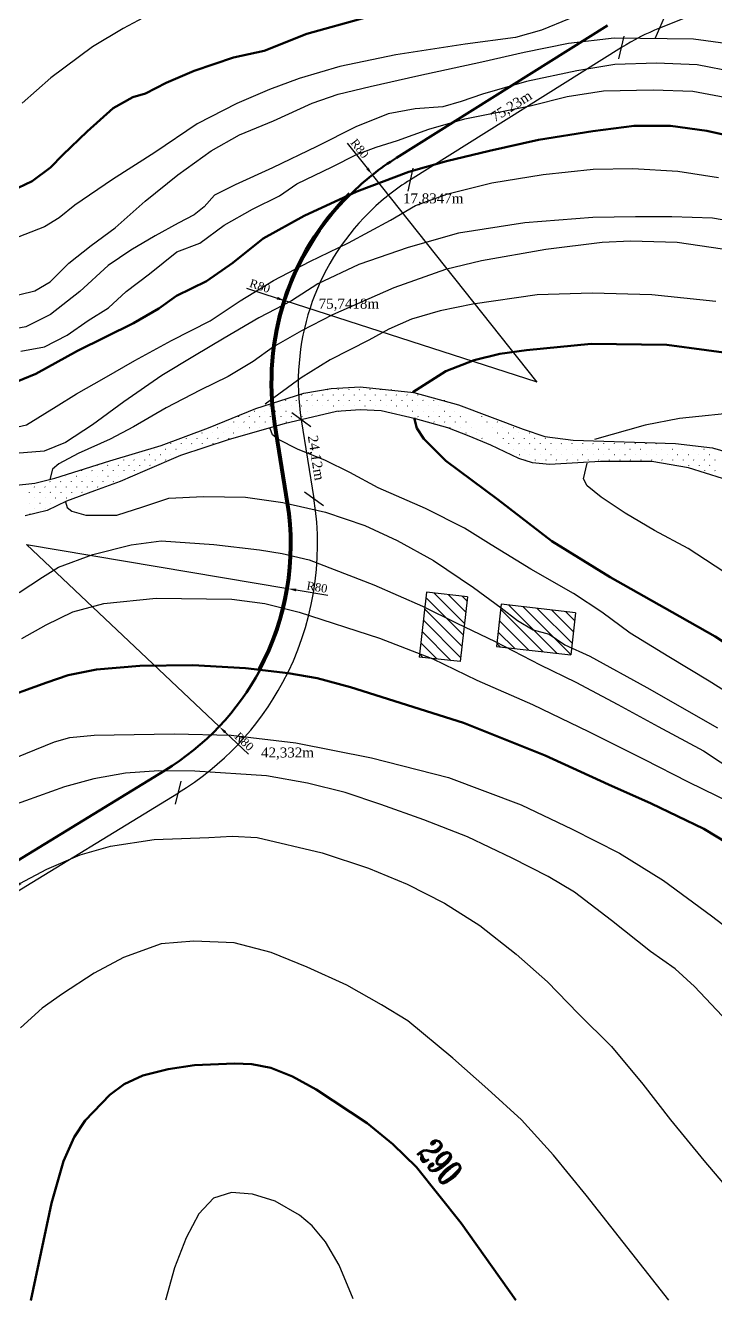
# Model space of a CAD drawing. Header units: millimetres. Extents: x 2268 to 10992, y 389 to 3530.
# Drawn here: x 5877.3 to 6085.6, y 390.2 to 775.4 of the extents above; entities that cross this region are included whole.
import ezdxf
from ezdxf.enums import TextEntityAlignment as Align

# ---------------------------------------------------------------- set-up
doc = ezdxf.new("R2010")
doc.units = ezdxf.units.MM
doc.layers.get('0').update_dxf_attribs({"true_color": 0xd9d9d9})
for name, color, linetype in [('fabbricati', 9, 'Continuous'), ('fiume', 4, 'Continuous'), ('reffifilo 2', 192, 'Continuous')]:
    doc.layers.add(name, color=color, linetype=linetype)
doc.layers.add('linee rosse', color=7, linetype='Continuous', lineweight=50, true_color=0xffc2c2)
doc.layers.add('picchetti', color=7, linetype='Continuous', true_color=0x990000)
doc.layers.add('testo', color=7, linetype='Continuous', true_color=0x990000)
doc.styles.get("Standard").update_dxf_attribs({"font": 'times.ttf'})
doc.styles.add('TRIPLEX', font='romant', dxfattribs={"width": 0.86, "height": 10})
doc.dimstyles.new('ISO-25', dxfattribs={"dimtxt": 2.5, "dimasz": 2.5, "dimexe": 1.25, "dimexo": 0.625, "dimtad": 1, "dimtxsty": 'Standard', "dimcen": 2.5, "dimadec": 0, "dimazin": 0, "dimtfac": 1, "dimtmove": 0, "dimatfit": 3, "dimfxl": 1, "dimarcsym": 0})

# ---------------------------------------------------------------- blocks, each defined once
blk = doc.blocks.new('B01C1F088')
at = {"layer": 'fabbricati', "linetype": 'Continuous'}
for p, q in [((346.18, 158.94), (347.15, 159.91)), ((345.67, 154.39), (350.78, 159.5)), ((345.84, 155.91), (349.57, 159.64)), ((346.01, 157.43), (348.36, 159.78)), ((345.5, 152.87), (350.67, 158.04)), ((345.97, 152), (350.5, 156.53)), ((347.18, 151.86), (350.33, 155.01)), ((348.39, 151.72), (350.16, 153.49)), ((349.6, 151.59), (349.99, 151.97))]:
    blk.add_line(p, q, dxfattribs=at)
blk = doc.blocks.new('B01C20568')
at = {"layer": 'fabbricati', "linetype": 'Continuous'}
for p, q in [((344.19, 144.83), (347.47, 148.1)), ((344.36, 146.35), (346.25, 148.24)), ((344.53, 147.87), (345.04, 148.38)), ((344.7, 143.99), (348.68, 147.97)), ((345.91, 143.85), (349.89, 147.83)), ((347.12, 143.72), (351.1, 147.7)), ((348.33, 143.58), (351.45, 146.7)), ((349.54, 143.44), (351.28, 145.18)), ((350.75, 143.31), (351.1, 143.66))]:
    blk.add_line(p, q, dxfattribs=at)
blk = doc.blocks.new('B01C419F8')
at = {"layer": 'fiume', "linetype": 'Continuous'}
for p, q in [((329.92, 174.92), (329.94, 174.94)), ((331.08, 174.95), (331.1, 174.97)), ((328.76, 174.9), (328.78, 174.91)), ((328.76, 173.76), (328.78, 173.78)), ((329.34, 174.34), (329.36, 174.36)), ((329.92, 173.79), (329.94, 173.81)), ((330.5, 174.37), (330.52, 174.39)), ((331.08, 173.82), (331.1, 173.84)), ((328.76, 172.63), (328.78, 172.65)), ((329.34, 173.21), (329.36, 173.23)), ((329.92, 172.66), (329.94, 172.68)), ((330.5, 173.24), (330.52, 173.26)), ((328.18, 170.92), (328.2, 170.94)), ((328.76, 171.5), (328.78, 171.52)), ((329.34, 172.08), (329.36, 172.1)), ((329.34, 170.95), (329.36, 170.96)), ((329.92, 171.53), (329.94, 171.54)), ((330.5, 172.11), (330.52, 172.12)), ((328.18, 169.79), (328.2, 169.8)), ((328.76, 170.37), (328.78, 170.38)), ((329.34, 169.82), (329.36, 169.83)), ((329.92, 170.4), (329.94, 170.41)), ((328.18, 168.66), (328.2, 168.67)), ((328.76, 169.24), (328.78, 169.25)), ((328.76, 168.11), (328.78, 168.12)), ((329.34, 168.69), (329.36, 168.7)), ((329.92, 169.27), (329.94, 169.28)), ((329.92, 168.14), (329.94, 168.15)), ((328.18, 167.53), (328.2, 167.54)), ((328.76, 166.98), (328.78, 166.99)), ((329.34, 167.56), (329.36, 167.57)), ((329.92, 167), (329.94, 167.02)), ((328.18, 166.4), (328.2, 166.41)), ((328.76, 165.84), (328.78, 165.86)), ((329.34, 166.42), (329.36, 166.44)), ((329.92, 165.87), (329.94, 165.89)), ((328.18, 165.27), (328.2, 165.28)), ((328.18, 164.13), (328.2, 164.15)), ((328.76, 164.71), (328.78, 164.73)), ((329.34, 165.29), (329.36, 165.31)), ((329.34, 164.16), (329.36, 164.18)), ((329.92, 164.74), (329.94, 164.76)), ((328.18, 163), (328.2, 163.02)), ((328.76, 163.58), (328.78, 163.6)), ((329.34, 163.03), (329.36, 163.04)), ((329.92, 163.61), (329.94, 163.62)), ((328.18, 161.87), (328.2, 161.89)), ((328.76, 162.45), (328.78, 162.46)), ((328.76, 161.32), (328.78, 161.33)), ((329.34, 161.9), (329.36, 161.91)), ((329.92, 162.48), (329.94, 162.49)), ((329.92, 161.35), (329.94, 161.36)), ((328.18, 160.74), (328.2, 160.75)), ((328.76, 160.19), (328.78, 160.2)), ((329.34, 160.77), (329.36, 160.78)), ((329.92, 160.22), (329.94, 160.23)), ((328.18, 159.61), (328.2, 159.62)), ((328.76, 159.06), (328.78, 159.07)), ((329.34, 159.64), (329.36, 159.65)), ((329.92, 159.08), (329.94, 159.1)), ((328.18, 158.48), (328.2, 158.49)), ((328.18, 157.35), (328.2, 157.36)), ((328.76, 157.93), (328.78, 157.94)), ((329.34, 158.51), (329.36, 158.52)), ((329.34, 157.37), (329.36, 157.39)), ((329.92, 157.95), (329.94, 157.97)), ((327.6, 156.77), (327.62, 156.78)), ((328.18, 156.21), (328.2, 156.23)), ((328.76, 156.79), (328.78, 156.81)), ((329.34, 156.24), (329.36, 156.26)), ((329.92, 156.82), (329.94, 156.84)), ((327.02, 155.05), (327.04, 155.07)), ((327.6, 155.63), (327.62, 155.65)), ((327.6, 154.5), (327.62, 154.52)), ((328.18, 155.08), (328.2, 155.1)), ((328.76, 155.66), (328.78, 155.68)), ((328.76, 154.53), (328.78, 154.55)), ((329.34, 155.11), (329.36, 155.13)), ((329.92, 155.69), (329.94, 155.7)), ((329.92, 154.56), (329.94, 154.57)), ((326.44, 153.34), (326.46, 153.36)), ((327.02, 153.92), (327.04, 153.94)), ((327.6, 153.37), (327.62, 153.39)), ((328.18, 153.95), (328.2, 153.97)), ((328.76, 153.4), (328.78, 153.41)), ((329.34, 153.98), (329.36, 153.99)), ((326.44, 152.21), (326.46, 152.23)), ((327.02, 152.79), (327.04, 152.81)), ((327.6, 152.24), (327.62, 152.25)), ((328.18, 152.82), (328.2, 152.83)), ((325.86, 151.63), (325.88, 151.65)), ((325.86, 150.5), (325.88, 150.51)), ((326.44, 151.08), (326.46, 151.09)), ((327.02, 151.66), (327.04, 151.67)), ((324.71, 149.35), (324.72, 149.36)), ((325.28, 149.92), (325.3, 149.93)), ((327.02, 149.4), (327.04, 149.41)), ((327.6, 149.98), (327.62, 149.99)), ((325.28, 147.66), (325.3, 147.67)), ((325.86, 148.24), (325.88, 148.25)), ((326.44, 148.82), (326.46, 148.83)), ((326.44, 147.69), (326.46, 147.7)), ((327.02, 148.27), (327.04, 148.28)), ((324.12, 146.5), (324.14, 146.51)), ((324.7, 147.08), (324.72, 147.09)), ((325.28, 146.53), (325.3, 146.54)), ((325.86, 147.11), (325.88, 147.12)), ((326.44, 146.55), (326.46, 146.57)), ((323.54, 145.92), (323.56, 145.93)), ((324.12, 145.37), (324.14, 145.38)), ((324.7, 145.95), (324.72, 145.96)), ((325.28, 145.4), (325.3, 145.41)), ((325.86, 145.98), (325.88, 145.99)), ((323.54, 144.79), (323.56, 144.8)), ((323.54, 143.66), (323.56, 143.67)), ((324.12, 144.24), (324.14, 144.25)), ((324.7, 144.82), (324.72, 144.83)), ((324.7, 143.68), (324.72, 143.7)), ((325.28, 144.26), (325.3, 144.28)), ((325.86, 144.84), (325.88, 144.86)), ((322.96, 143.08), (322.98, 143.09)), ((323.54, 142.52), (323.56, 142.54)), ((324.12, 143.1), (324.14, 143.12)), ((324.7, 142.55), (324.72, 142.57)), ((325.28, 143.13), (325.3, 143.15)), ((322.96, 141.94), (322.98, 141.96)), ((322.96, 140.81), (322.98, 140.83)), ((323.54, 141.39), (323.56, 141.41)), ((324.12, 141.97), (324.14, 141.99)), ((324.12, 140.84), (324.14, 140.86)), ((324.7, 141.42), (324.72, 141.44)), ((322.38, 140.23), (322.4, 140.25)), ((322.96, 139.68), (322.98, 139.7)), ((323.54, 140.26), (323.56, 140.28)), ((324.12, 139.71), (324.14, 139.72)), ((324.7, 140.29), (324.72, 140.3)), ((322.38, 139.1), (322.4, 139.12)), ((322.96, 138.55), (322.98, 138.56)), ((323.54, 139.13), (323.56, 139.14)), ((324.12, 138.58), (324.14, 138.59)), ((322.38, 137.97), (322.4, 137.98)), ((322.38, 136.84), (322.4, 136.85)), ((322.96, 137.42), (322.98, 137.43)), ((323.54, 138), (323.56, 138.01)), ((323.54, 136.87), (323.56, 136.88)), ((324.12, 137.45), (324.14, 137.46)), ((322.38, 135.71), (322.4, 135.72)), ((322.96, 136.29), (322.98, 136.3)), ((323.54, 135.74), (323.56, 135.75)), ((324.12, 136.32), (324.14, 136.33)), ((322.38, 134.58), (322.4, 134.59)), ((322.96, 135.16), (322.98, 135.17)), ((322.96, 134.03), (322.98, 134.04)), ((323.54, 134.6), (323.56, 134.62)), ((324.12, 135.18), (324.14, 135.2)), ((324.12, 134.05), (324.14, 134.07)), ((324.7, 134.63), (324.72, 134.65)), ((322.38, 133.45), (322.4, 133.46)), ((322.96, 132.89), (322.98, 132.91)), ((323.54, 133.47), (323.56, 133.49)), ((324.12, 132.92), (324.14, 132.94)), ((324.7, 133.5), (324.72, 133.52)), ((322.96, 131.76), (322.98, 131.78)), ((323.54, 132.34), (323.56, 132.36)), ((323.54, 131.21), (323.56, 131.22)), ((324.12, 131.79), (324.14, 131.8)), ((324.7, 132.37), (324.72, 132.38)), ((324.7, 131.24), (324.72, 131.25)), ((322.96, 130.63), (322.98, 130.65)), ((323.54, 130.08), (323.56, 130.09)), ((324.12, 130.66), (324.14, 130.67)), ((324.7, 130.11), (324.72, 130.12)), ((325.28, 130.69), (325.3, 130.7)), ((323.54, 128.95), (323.56, 128.96)), ((324.12, 129.53), (324.14, 129.54)), ((324.7, 128.98), (324.72, 128.99)), ((325.28, 129.56), (325.3, 129.57)), ((325.86, 129), (325.88, 129.02)), ((324.12, 128.4), (324.14, 128.41)), ((324.12, 127.27), (324.14, 127.28)), ((324.7, 127.84), (324.72, 127.86)), ((325.28, 128.42), (325.3, 128.44)), ((325.28, 127.29), (325.3, 127.31)), ((325.86, 127.87), (325.88, 127.89)), ((326.44, 127.32), (326.46, 127.34)), ((324.7, 126.71), (324.72, 126.73)), ((325.28, 126.16), (325.3, 126.18)), ((325.86, 126.74), (325.88, 126.76)), ((326.44, 126.19), (326.46, 126.2)), ((324.7, 125.58), (324.72, 125.6)), ((325.28, 125.03), (325.3, 125.04)), ((325.86, 125.61), (325.88, 125.62)), ((325.86, 124.48), (325.88, 124.49)), ((326.44, 125.06), (326.46, 125.07)), ((327.02, 124.51), (327.04, 124.52)), ((325.28, 123.9), (325.3, 123.91)), ((325.86, 123.35), (325.88, 123.36)), ((326.44, 123.93), (326.46, 123.94)), ((327.02, 123.38), (327.04, 123.39)), ((325.86, 122.22), (325.88, 122.23)), ((326.44, 122.8), (326.46, 122.81)), ((326.44, 121.66), (326.46, 121.68)), ((327.02, 122.24), (327.04, 122.26)), ((327.6, 122.82), (327.62, 122.84)), ((327.6, 121.69), (327.62, 121.71)), ((327.02, 121.11), (327.04, 121.13)), ((327.6, 120.56), (327.62, 120.58)), ((328.18, 121.14), (328.2, 121.16)), ((327.02, 119.98), (327.04, 120)), ((327.6, 119.43), (327.62, 119.44)), ((328.18, 120.01), (328.2, 120.02)), ((328.76, 119.46), (328.78, 119.47)), ((327.6, 118.3), (327.62, 118.31)), ((328.18, 118.88), (328.2, 118.89)), ((328.18, 117.75), (328.2, 117.76)), ((328.76, 118.33), (328.78, 118.34)), ((329.34, 117.78), (329.36, 117.79)), ((328.18, 116.62), (328.2, 116.63)), ((328.76, 117.2), (328.78, 117.21)), ((329.34, 116.64), (329.36, 116.66)), ((328.76, 116.06), (328.78, 116.08)), ((328.76, 114.93), (328.78, 114.95)), ((329.34, 115.51), (329.36, 115.53)), ((329.92, 116.09), (329.94, 116.11)), ((329.92, 114.96), (329.94, 114.98)), ((329.34, 114.38), (329.36, 114.4)), ((329.92, 113.83), (329.94, 113.84)), ((330.5, 114.41), (330.52, 114.42)), ((331.08, 113.86), (331.09, 113.87)), ((329.34, 113.25), (329.36, 113.26)), ((329.92, 112.7), (329.94, 112.71)), ((330.5, 113.28), (330.52, 113.29)), ((330.5, 112.15), (330.52, 112.16)), ((331.08, 112.73), (331.1, 112.74)), ((331.66, 112.18), (331.68, 112.19)), ((329.92, 111.57), (329.94, 111.58)), ((330.5, 111.02), (330.52, 111.03)), ((331.08, 111.6), (331.1, 111.61)), ((331.66, 111.04), (331.68, 111.06)), ((329.92, 110.44), (329.94, 110.45)), ((330.5, 109.88), (330.52, 109.9)), ((331.08, 110.46), (331.1, 110.48)), ((331.08, 109.33), (331.1, 109.35)), ((331.66, 109.91), (331.68, 109.93)), ((332.24, 110.49), (332.26, 110.51)), ((332.24, 109.36), (332.26, 109.38)), ((330.5, 108.75), (330.52, 108.77)), ((331.08, 108.2), (331.1, 108.22)), ((331.66, 108.78), (331.68, 108.8)), ((332.24, 108.23), (332.26, 108.24)), ((332.82, 108.81), (332.84, 108.82)), ((331.08, 107.07), (331.1, 107.08)), ((331.66, 107.65), (331.68, 107.66)), ((332.24, 107.1), (332.26, 107.11)), ((332.82, 107.68), (332.84, 107.69)), ((333.4, 107.13), (333.41, 107.14)), ((331.66, 106.52), (331.68, 106.53)), ((331.66, 105.39), (331.68, 105.4)), ((332.24, 105.97), (332.26, 105.98)), ((332.82, 106.55), (332.84, 106.56)), ((332.82, 105.42), (332.84, 105.43)), ((333.4, 106), (333.41, 106.01)), ((333.98, 105.44), (333.99, 105.46)), ((332.24, 104.84), (332.26, 104.85)), ((332.82, 104.28), (332.84, 104.3)), ((333.4, 104.86), (333.41, 104.88)), ((333.98, 104.31), (333.99, 104.33)), ((334.56, 104.89), (334.57, 104.91)), ((332.24, 103.7), (332.26, 103.72)), ((332.82, 103.15), (332.84, 103.17)), ((333.4, 103.73), (333.41, 103.75)), ((333.4, 102.6), (333.41, 102.62)), ((333.98, 103.18), (333.99, 103.2)), ((334.56, 103.76), (334.57, 103.77)), ((334.56, 102.63), (334.57, 102.64)), ((335.14, 103.21), (335.15, 103.22)), ((332.82, 102.02), (332.84, 102.04)), ((333.4, 101.47), (333.41, 101.48)), ((333.98, 102.05), (333.99, 102.06)), ((334.56, 101.5), (334.57, 101.51)), ((335.14, 102.08), (335.15, 102.09)), ((335.72, 101.53), (335.73, 101.54))]:
    blk.add_line(p, q, dxfattribs=at)
blk = doc.blocks.new('_Oblique')
at = {"color": 0, "linetype": 'ByBlock', "lineweight": -2}
blk.add_line((-0.5, -0.5), (0.5, 0.5), dxfattribs=at)
blk = doc.blocks.new('*D8')
at = {"layer": 'Defpoints', "color": 0, "transparency": 16777216}
for p in [(5919.33, 550.32), (5923.42, 543.62), (5812.16, 484.77)]:
    blk.add_point(p, dxfattribs=at)
at = {"layer": 'testo', "color": 0, "lineweight": -2, "transparency": 16777216}
blk.add_line((5816.25, 478.08), (5923.42, 543.62), dxfattribs=at)
at = {"layer": 'testo', "color": 0, "lineweight": -2, "transparency": 16777216, "xscale": 5, "yscale": 5, "zscale": 5}
for p, rotation in [((5923.42, 543.62), 31.44822569601158), ((5816.25, 478.08), 211.4482256960116)]:
    blk.add_blockref('_Oblique', p, dxfattribs=dict(at, rotation=rotation))
at = {"layer": 'testo', "color": 0, "transparency": 16777216, "insert": (5868.64, 512.81), "char_height": 3, "attachment_point": 5, "rotation": 31.4482}
blk.add_mtext('125,63m', dxfattribs=at)
blk = doc.blocks.new('*D9')
at = {"layer": 'Defpoints', "color": 0, "transparency": 16777216}
for p in [(5877.59, 618.56), (5935.73, 563.61)]:
    blk.add_point(p, dxfattribs=at)
at = {"layer": 'picchetti', "color": 0, "lineweight": -2, "transparency": 16777216}
for p, q in [((5877.59, 618.56), (5935.73, 563.61)), ((5944.6, 555.21), (5937.54, 561.89))]:
    blk.add_line(p, q, dxfattribs=at)
at = {"layer": 'picchetti', "color": 0, "transparency": 16777216}
blk.add_solid([(5937.83, 562.19), (5937.26, 561.58), (5935.73, 563.61)], dxfattribs=at)
at = {"layer": 'picchetti', "color": 0, "transparency": 16777216, "insert": (5943.29, 559.07), "char_height": 2.5, "attachment_point": 5, "rotation": 316.6072}
blk.add_mtext('R80', dxfattribs=at)
blk = doc.blocks.new('*D10')
at = {"layer": 'Defpoints', "color": 0, "transparency": 16777216}
for p in [(5877.59, 618.56), (5956.48, 605.26)]:
    blk.add_point(p, dxfattribs=at)
at = {"layer": 'picchetti', "color": 0, "lineweight": -2, "transparency": 16777216}
for p, q in [((5877.59, 618.56), (5956.48, 605.26)), ((5968.52, 603.23), (5958.94, 604.85))]:
    blk.add_line(p, q, dxfattribs=at)
at = {"layer": 'picchetti', "color": 0, "transparency": 16777216}
blk.add_solid([(5959.01, 605.26), (5958.88, 604.44), (5956.48, 605.26)], dxfattribs=at)
at = {"layer": 'picchetti', "color": 0, "transparency": 16777216, "insert": (5965.28, 605.71), "char_height": 2.5, "attachment_point": 5, "rotation": 350.4292}
blk.add_mtext('R80', dxfattribs=at)
blk = doc.blocks.new('*D11')
at = {"layer": 'Defpoints', "color": 0, "transparency": 16777216}
for p in [(5952.78, 655.02), (5964.34, 632.45), (5956.59, 631.21)]:
    blk.add_point(p, dxfattribs=at)
at = {"layer": 'testo', "color": 0, "lineweight": -2, "transparency": 16777216}
blk.add_line((5960.52, 656.26), (5964.34, 632.45), dxfattribs=at)
at = {"layer": 'testo', "color": 0, "lineweight": -2, "transparency": 16777216, "xscale": 5, "yscale": 5, "zscale": 5}
for p, rotation in [((5960.52, 656.26), 99.09207063702861), ((5964.34, 632.45), 279.0920706370287)]:
    blk.add_blockref('_Oblique', p, dxfattribs=dict(at, rotation=rotation))
at = {"layer": 'testo', "color": 0, "transparency": 16777216, "insert": (5964.7, 644.72), "char_height": 3, "attachment_point": 5, "rotation": 279.0921}
blk.add_mtext('24,12m', dxfattribs=at)
blk = doc.blocks.new('*D12')
at = {"layer": 'Defpoints', "color": 0, "transparency": 16777216}
for p in [(5982.01, 730.31), (6031.77, 667.66)]:
    blk.add_point(p, dxfattribs=at)
at = {"layer": 'picchetti', "color": 0, "lineweight": -2, "transparency": 16777216}
for p, q in [((5974.42, 739.87), (5980.46, 732.26)), ((6031.77, 667.66), (5982.01, 730.31))]:
    blk.add_line(p, q, dxfattribs=at)
at = {"layer": 'picchetti', "color": 0, "transparency": 16777216}
blk.add_solid([(5980.79, 732.52), (5980.13, 732), (5982.01, 730.31)], dxfattribs=at)
at = {"layer": 'picchetti', "color": 0, "transparency": 16777216, "insert": (5978.15, 738.23), "char_height": 2.5, "attachment_point": 5, "rotation": 308.4594}
blk.add_mtext('R80', dxfattribs=at)
blk = doc.blocks.new('*D13')
at = {"layer": 'Defpoints', "color": 0, "transparency": 16777216}
for p in [(5955.64, 692.24), (6031.77, 667.66)]:
    blk.add_point(p, dxfattribs=at)
at = {"layer": 'picchetti', "color": 0, "lineweight": -2, "transparency": 16777216}
for p, q in [((5944.02, 696), (5953.26, 693.01)), ((6031.77, 667.66), (5955.64, 692.24))]:
    blk.add_line(p, q, dxfattribs=at)
at = {"layer": 'picchetti', "color": 0, "transparency": 16777216}
blk.add_solid([(5953.39, 693.41), (5953.13, 692.61), (5955.64, 692.24)], dxfattribs=at)
at = {"layer": 'picchetti', "color": 0, "transparency": 16777216, "insert": (5948.03, 696.7), "char_height": 2.5, "attachment_point": 5, "rotation": 342.1059}
blk.add_mtext('R80', dxfattribs=at)
blk = doc.blocks.new('*D14')
at = {"layer": 'Defpoints', "color": 0, "transparency": 16777216}
for p in [(6053.04, 775.4), (5989.29, 735.45), (5993.46, 728.8)]:
    blk.add_point(p, dxfattribs=at)
at = {"layer": 'testo', "color": 0, "lineweight": -2, "transparency": 16777216}
blk.add_line((6057.21, 768.75), (5993.46, 728.8), dxfattribs=at)
at = {"layer": 'testo', "color": 0, "lineweight": -2, "transparency": 16777216, "xscale": 5, "yscale": 5, "zscale": 5}
for p, rotation in [((6057.21, 768.75), 32.07279154678496), ((5993.46, 728.8), 212.072791546785)]:
    blk.add_blockref('_Oblique', p, dxfattribs=dict(at, rotation=rotation))
at = {"layer": 'testo', "color": 0, "transparency": 16777216, "insert": (6024.11, 750.73), "char_height": 3, "attachment_point": 5, "rotation": 32.0728}
blk.add_mtext('75,23m', dxfattribs=at)
blk = doc.blocks.new('*D15')
at = {"layer": 'Defpoints', "color": 0, "transparency": 16777216}
for p in [(6370.88, 903.94), (6065.8, 781.88), (6068.72, 774.6)]:
    blk.add_point(p, dxfattribs=at)
at = {"layer": 'testo', "color": 0, "lineweight": -2, "transparency": 16777216}
blk.add_line((6373.8, 896.65), (6068.72, 774.6), dxfattribs=at)
at = {"layer": 'testo', "color": 0, "lineweight": -2, "transparency": 16777216, "xscale": 5, "yscale": 5, "zscale": 5}
for p, rotation in [((6373.8, 896.65), 21.80505972925642), ((6068.72, 774.6), 201.8050597292564)]:
    blk.add_blockref('_Oblique', p, dxfattribs=dict(at, rotation=rotation))
at = {"layer": 'testo', "color": 0, "transparency": 16777216, "insert": (6220.4, 837.76), "char_height": 3, "attachment_point": 5, "rotation": 21.8051}
blk.add_mtext('328,59m', dxfattribs=at)

msp = doc.modelspace()

# ---------------------------------------------------------------- linework, layer by layer
at = {"transparency": 33554687}
for p, q in [((5998.3694, 604.1949), (5996.16371, 584.58878)), ((6010.69325, 602.80847), (5998.3694, 604.1949)), ((6010.69325, 602.80847), (6008.48756, 583.20235)), ((6020.93045, 600.52226), (6019.49358, 587.75008)), ((6043.33744, 598.00147), (6020.93045, 600.52226)), ((6043.33744, 598.00147), (6041.90057, 585.22929)), ((6019.49358, 587.75008), (6041.90057, 585.22929)), ((6008.48756, 583.20235), (5996.16371, 584.58878))]:
    msp.add_line(p, q, dxfattribs=at)
at = {"transparency": 33554687, "flags": 128}
for points in [[(6041.37086, 777.41156), (6033.10335, 773.97527), (6025.21008, 771.76379), (6010.00194, 769.75646), (5989.04396, 766.49028), (5972.1687, 763.05398), (5959.85248, 759.41356), (5950.97256, 756.04531), (5941.10598, 751.86052), (5929.12999, 745.73643), (5916.26941, 736.9926), (5903.47688, 728.82715), (5892.14732, 721.104), (5887.38414, 717.29346), (5882.96119, 714.53762), (5872.95852, 710.65903)], [(5870.57693, 692.96723), (5880.10329, 695.28078), (5884.66233, 698.00259), (5890.37814, 703.54829), (5897.04659, 708.92388), (5904.36147, 714.29946), (5913.41151, 722.32882), (5923.27809, 730.29013), (5933.28076, 737.50294), (5941.8885, 742.36819), (5952.09531, 746.55298), (5963.76509, 751.92856), (5971.65836, 754.65038), (5981.28678, 756.99794), (5996.01861, 760.33217), (6015.07132, 764.41489), (6027.79581, 767.34084), (6041.16673, 770.06266), (6054.97994, 771.66173), (6078.99996, 771.35552), (6088.61988, 770.07542)], [(6091.41825, 761.2848), (6080.08869, 763.56432), (6067.73845, 763.9726), (6055.18408, 763.63237), (6043.68441, 761.7271), (6028.57833, 758.46092), (6015.24143, 754.65038), (6008.84517, 752.47293), (6003.23142, 750.83984), (5994.92988, 750.26145), (5986.79846, 748.66238), (5976.9659, 744.7838), (5965.19405, 738.7958), (5951.85715, 732.36551), (5940.52759, 727.29613), (5934.30144, 724.098), (5931.2394, 720.62768), (5928.14333, 718.21207), (5923.31211, 715.69439), (5916.37148, 711.84983), (5909.09062, 707.56297), (5902.25206, 702.86784), (5893.67834, 695.04262), (5884.83244, 688.10199), (5877.38147, 684.39351), (5866.11996, 682.28411)], [(5875.85045, 677.04461), (5882.96119, 678.30345), (5889.8678, 681.84181), (5896.12798, 686.29878), (5902.35413, 690.0753), (5907.66167, 695.00859), (5914.67035, 700.38418), (5922.90384, 706.98458), (5929.84447, 709.63835), (5937.22739, 715.11601), (5945.76709, 719.87918), (5953.93254, 723.92789), (5959.20605, 727.56831), (5969.82113, 732.70574), (5977.20406, 736.38019), (5983.08999, 738.59167), (5989.58832, 740.70107), (5999.04663, 744.10334), (6009.93389, 747.19941), (6029.59901, 751.14604), (6040.86052, 753.90188), (6051.78181, 755.67106), (6066.78582, 756.01129), (6078.79583, 755.56899), (6093.28949, 752.81315)], [(5872.73737, 653.65826), (5877.51756, 654.79377), (5886.46553, 660.27142), (5892.69168, 664.15001), (5901.02724, 668.84514), (5910.28142, 674.15268), (5921.33879, 680.20872), (5932.97456, 686.19672), (5942.09264, 692.18471), (5952.09531, 698.34282), (5963.11866, 704.05863), (5974.82247, 709.74042), (5987.44489, 716.54496), (5994.99793, 721.03596), (6004.72842, 724.57432), (6018.09934, 727.87452), (6033.54564, 730.3922), (6048.6177, 732.02529), (6060.67449, 732.17414), (6074.23679, 731.37886), (6086.51047, 729.43106)], [(6098.73313, 714.74176), (6084.68175, 717.15737), (6072.39956, 717.63369), (6061.47827, 717.63369), (6048.54965, 717.3615), (6027.99994, 715.76244), (6008.02862, 712.7004), (5992.82048, 708.34549), (5977.88451, 703.17404), (5965.53427, 697.39018), (5957.53894, 692.18471), (5947.7404, 687.08131), (5937.26141, 680.95722), (5928.2454, 675.54761), (5918.37882, 669.66169), (5906.98122, 661.66635), (5897.48888, 654.72572), (5889.35746, 649.38416), (5882.89315, 646.79844), (5874.11529, 646.08396)], [(6087.67646, 707.86182), (6074.04203, 709.8729), (6059.89632, 710.24785), (6051.40889, 709.8729), (6034.33178, 707.69139), (6014.93681, 704.31688), (6004.09745, 701.65816), (5988.52012, 696.17031), (5969.9773, 688.02374), (5960.63772, 683.14943), (5952.18438, 678.3433), (5946.01481, 673.91211), (5938.4477, 669.34458), (5929.99436, 665.18608), (5919.73446, 659.90274), (5909.81541, 654.10811), (5902.82777, 650.46091), (5893.18142, 646.06381), (5887.28453, 642.94493), (5885.41832, 641.3365), (5884.62582, 638.2581)], [(6085.73355, 692.01181), (6066.37267, 694.05697), (6048.40932, 694.50009), (6031.70715, 693.9888), (6012.31219, 691.22783), (6002.51244, 689.20397), (5993.83754, 686.69438), (5986.9266, 683.62664), (5980.88484, 680.35438), (5969.22741, 674.4234), (5960.51842, 668.98668), (5949.66201, 660.95941)], [(6087.67575, 638.53092), (6077.46894, 641.7971), (6066.34352, 643.63432), (6050.82917, 643.63432), (6035.45091, 642.74973), (6030.37303, 643.26433), (6026.26479, 644.62098), (6017.79313, 648.60164), (6011.22675, 651.32345), (6004.72842, 653.80711), (5995.03195, 656.59697), (5984.65503, 658.97856), (5978.32681, 659.30603), (5971.18204, 658.7404), (5955.39551, 655.06595), (5938.79244, 650.30277), (5924.06061, 645.50557), (5913.24139, 640.84446), (5905.82444, 637.64633), (5898.10129, 634.85647), (5889.62964, 631.72638), (5883.74372, 628.86847), (5877.10929, 627.26941)], [(6429.48439, 586.9245), (6407.78412, 587.03102), (6396.24048, 587.77665), (6375.43094, 591.69655), (6361.28523, 595.10515), (6344.31037, 598.58193), (6323.72239, 603.59258), (6304.36151, 608.39871), (6287.35257, 612.89807), (6265.84427, 618.89722), (6254.25501, 622.57851), (6241.77952, 625.91895), (6227.12251, 629.90701), (6212.32916, 634.3382), (6196.17237, 639.4852), (6179.77698, 644.49585), (6166.24482, 648.21123), (6153.0876, 651.4494), (6133.65855, 654.89209), (6115.11573, 657.65306), (6094.11872, 658.67565), (6074.70671, 656.66457), (6064.34242, 654.64497), (6049.05695, 650.32456)], [(6097.86819, 568.31351), (6083.72247, 577.27814), (6071.48558, 584.64073), (6059.86223, 591.83289), (6051.23846, 598.13881), (6042.75103, 603.76301), (6029.8665, 611.1256), (6017.9023, 618.52227), (6009.78982, 623.53292), (5997.99604, 629.49798), (5983.78216, 635.66756), (5975.22656, 640.33735), (5967.82988, 643.98456), (5959.37654, 647.35908), (5953.66713, 650.30752), (5951.83713, 651.76683), (5951.09363, 653.59682)], [(6090.71011, 608.60323), (6077.34838, 617.39743), (6067.15665, 622.8512), (6058.29428, 628.03228), (6051.10212, 632.94067), (6046.84136, 636.34928), (6045.73782, 638.47966), (6046.80727, 643.16649)], [(5889.3297, 631.50906), (5889.84232, 629.821), (5891.20656, 628.665), (5895.44814, 627.46986), (5904.83885, 627.4869), (5912.64456, 629.9411), (5920.51844, 632.59981), (5931.01694, 633.14519), (5943.69695, 632.8725), (5954.97944, 631.30454), (5967.82988, 628.40723), (5979.76, 624.35099), (5989.47453, 619.81754), (6000.41615, 613.75022), (6012.55079, 605.63774), (6020.8337, 599.46817), (6025.81026, 595.68461), (6030.51414, 592.82139), (6035.42253, 591.49203), (6040.09232, 588.25385), (6047.69351, 584.81116), (6064.90697, 575.36932), (6086.17667, 563.2006)], [(5875.28624, 604.13796), (5882.41023, 608.73957), (5887.21636, 611.70506), (5897.54443, 615.62496), (5909.13369, 618.4541), (5918.23467, 619.71528), (5934.15286, 618.62453), (5947.88954, 616.95431), (5954.77918, 615.91043), (5962.92149, 613.92065), (5982.4528, 606.45581), (5997.1098, 600.01354), (6007.47197, 594.86655), (6019.06122, 589.27644), (6032.62748, 582.28879), (6043.39867, 576.97137), (6056.14685, 570.2905), (6068.28149, 563.60964), (6081.95, 556.24705), (6097.39098, 546.0894)], [(5876.10431, 590.16267), (5883.53507, 594.35526), (5891.57937, 598.24107), (5900.91895, 600.76344), (5916.73488, 602.36548), (5939.50437, 602.09279), (5949.51289, 600.73361), (5959.85375, 598.1729), (5984.19119, 590.29902), (6000.24572, 584.06127), (6013.5052, 577.58492), (6030.34371, 570.22233), (6047.25039, 562.07576), (6063.95256, 553.72468), (6077.38247, 546.87338), (6090.30108, 540.56746)], [(5868.02591, 551.61134), (5877.3314, 555.49715), (5885.95518, 559.00802), (5890.60792, 560.25642), (5898.02164, 561.0191), (5922.15457, 561.35996), (5939.36803, 560.98501), (5958.83116, 558.66716), (5981.70291, 554.13371), (6004.98368, 548.20274), (6026.90102, 539.91983), (6042.342, 532.62541), (6056.62406, 525.33099), (6069.95171, 517.11625), (6084.37011, 506.37915), (6097.69776, 496.2215), (6109.11658, 487.46139), (6120.60359, 478.73536), (6132.84048, 468.6118), (6146.88394, 454.6706), (6157.85965, 444.27435), (6170.33514, 431.49208), (6183.1515, 418.06218), (6210.33302, 390.36419)], [(6165.42675, 390.26088), (6146.27039, 414.68501), (6134.88564, 427.23132), (6117.80853, 444.4107), (6092.65302, 470.89556), (6079.22311, 485.04128), (6073.3944, 490.39279), (6065.99772, 495.60795), (6054.16986, 505.04979), (6043.05781, 513.5713), (6035.11576, 518.34335), (6024.20822, 523.79712), (6010.67605, 530.27347), (5997.51884, 535.42047), (5984.53205, 540.05617), (5973.76086, 543.66929), (5962.44429, 546.53252), (5950.07105, 548.74811), (5928.35823, 550.07747), (5917.48478, 550.18399), (5907.42939, 549.49801), (5897.91938, 547.7511), (5889.02292, 545.33951), (5873.27516, 539.7494)], [(5875.52484, 516.16185), (5883.7055, 520.49077), (5893.79497, 524.85379), (5902.93003, 527.47842), (5916.05316, 529.45541), (5932.65307, 530.10304), (5939.63645, 530.45242), (5947.20782, 530.03487), (5966.8073, 525.46734), (5980.85076, 520.79755), (5992.54227, 515.95733), (6003.7225, 510.19679), (6014.45961, 503.51592), (6025.36715, 494.82397), (6034.91124, 486.47289), (6044.18265, 476.86062), (6054.23803, 466.97567), (6063.64579, 455.59092), (6072.03096, 444.75156), (6082.08634, 432.51466), (6095.12426, 417.03959), (6116.93876, 390.28267)], [(6071.4918, 390.28267), (6046.53459, 422.01616), (6036.64963, 434.08262), (6027.03736, 444.78564), (6016.81154, 454.05705), (6006.24487, 463.39663), (5992.74679, 474.64503), (5984.77065, 479.55342), (5974.23806, 485.41622), (5962.27386, 490.86999), (5951.43449, 495.30118), (5940.22018, 498.23258), (5928.05145, 498.77796), (5918.1665, 497.92581), (5906.88401, 493.86956), (5898.02164, 489.1316), (5888.40937, 482.82568), (5882.2398, 478.53084), (5875.76344, 472.53169)], [(5976.2197, 390.68263), (5972.00513, 400.84966), (5967.87311, 407.93002), (5963.8475, 412.71024), (5959.95217, 415.97683), (5952.6012, 420.19908), (5945.77813, 422.30824), (5939.47314, 422.81154), (5933.99173, 421.06371), (5929.55811, 416.39216), (5925.7559, 409.16751), (5922.22828, 400.11087), (5919.49721, 390.30228)]]:
    msp.add_lwpolyline(points, dxfattribs=at)
at = {"transparency": 33554687}
for points in [[(5912.73105, 777.75179), (5906.70903, 774.48561), (5897.48888, 768.90589), (5884.93451, 759.61769), (5876.25872, 751.92856)], [(5873.63897, 636.45554), (5880.09053, 637.13599), (5886.05726, 638.63299), (5902.7624, 643.90651), (5918.17468, 648.49957), (5932.53226, 653.84113), (5946.75375, 659.65901), (5961.31546, 664.32012), (5969.55746, 665.73207), (5978.25876, 666.22539), (5994.48759, 664.52426), (6008.02862, 660.74774), (6027.52363, 653.46688), (6034.11127, 651.18311), (6042.66372, 650.09864), (6073.48829, 649.11198), (6084.68175, 647.84038), (6092.60904, 645.47155)]]:
    msp.add_lwpolyline(points, dxfattribs=at)
at = {"layer": 'linee rosse', "transparency": 33554687}
msp.add_lwpolyline([(5870.76406, 724.30213), (5879.28674, 728.38486), (5884.77715, 732.4931), (5888.50689, 736.34617), (5895.82177, 743.42289), (5903.74906, 750.43156), (5909.66901, 753.69774), (5913.47955, 754.85451), (5919.73973, 758.08667), (5928.17736, 761.69308), (5940.0853, 765.74178), (5949.27143, 767.71509), (5962.23407, 772.85252), (5979.61967, 777.68374)], dxfattribs=at)
at = {"layer": 'linee rosse', "transparency": 33554687, "flags": 128}
for points in [[(6090.6017, 741.85785), (6082.9466, 743.52496), (6071.99129, 745.09), (6061.00196, 745.09), (6048.58367, 743.45691), (6032.18473, 740.90521), (6017.38486, 737.53696), (6004.42222, 734.4409), (5992.95657, 731.1407), (5977.30613, 725.28879), (5961.41753, 717.90587), (5948.99924, 710.99926), (5939.81312, 703.65036), (5931.88583, 698.13868), (5922.83579, 693.68171), (5917.46021, 689.93921), (5909.87315, 685.48224), (5892.99789, 677.07863), (5880.37547, 670.138), (5872.55025, 666.90585)], [(5994.24658, 664.64071), (6004.14431, 670.95302), (6012.68713, 674.33819), (6020.47154, 676.18523), (6028.53715, 677.3548), (6048.06846, 679.19545), (6070.87203, 678.92276), (6094.9027, 675.71867)], [(5994.65561, 656.86908), (5995.4521, 653.79016), (5997.57636, 650.49073), (6004.21675, 643.8823), (6019.8452, 632.19078), (6036.13834, 619.64711), (6053.79492, 608.70549), (6072.50816, 598.1729), (6085.52903, 590.81031), (6099.23163, 581.70933)], [(5868.02591, 571.279), (5883.67141, 576.93728), (5890.17332, 579.0847), (5898.66927, 580.82309), (5911.78815, 581.96072), (5927.74468, 582.15245), (5943.64583, 581.21508), (5956.58148, 579.76643), (5965.32882, 578.23255), (5975.43107, 575.47158), (6009.48304, 564.73448), (6034.16135, 554.88361), (6053.31771, 546.12349), (6066.16815, 540.36295), (6082.05226, 532.69358), (6099.16346, 522.29734)], [(5878.89936, 390.19364), (5885.07107, 419.57009), (5888.6991, 432.32719), (5891.90958, 439.51722), (5895.26067, 444.54704), (5902.7596, 452.31866), (5907.04592, 455.53127), (5912.71273, 458.18146), (5920.36505, 460.0988), (5928.32414, 461.24921), (5940.35652, 461.7605), (5945.63986, 461.60711), (5951.33223, 460.5334), (5957.85119, 457.87043), (5965.03483, 453.95479), (5980.37355, 443.76306), (5988.12387, 437.42306), (5995.33733, 430.4695), (6008.83541, 413.57986), (6025.29673, 390.28267)]]:
    msp.add_lwpolyline(points, dxfattribs=at)
at = {"layer": 'reffifilo 2', "lineweight": 50}
for p, q in [((6053.03909, 775.39824), (5989.29176, 735.45179)), ((5952.28289, 654.94113), (5956.09386, 631.12735)), ((5812.15519, 484.77144), (5919.33095, 550.31569))]:
    msp.add_line(p, q, dxfattribs=at)
at = {"layer": 'reffifilo 2', "color": 3, "lineweight": 50}
msp.add_line((5952.77661, 655.02014), (5956.58758, 631.20636), dxfattribs=at)
at = {"layer": 'reffifilo 2', "color": 2, "lineweight": 50}
for centre, radius, start, end in [((6031.77146, 667.66185), 80, 122.0727915, 134.8459863), ((6031.77146, 667.66185), 80.5, 134.8459863, 189.0920706), ((5877.59272, 618.56465), 79.5, 331.766273, 9.0920706), ((5877.59272, 618.56465), 80, 301.4482257, 331.766273)]:
    msp.add_arc(centre, radius, start, end, dxfattribs=at)
at = {"layer": 'reffifilo 2', "color": 3, "lineweight": 50}
for centre, start, end in [((6031.77146, 667.66185), 134.8459863, 189.0920706), ((5877.59272, 618.56465), 331.766273, 9.0920706)]:
    msp.add_arc(centre, 80, start, end, dxfattribs=at)
at = {"layer": 'testo'}
for centre, radius, start, end in [((6095.51879, 707.60831), 72.15337, 111.8050597, 122.0727915), ((6031.77146, 667.66185), 72.15337, 122.0727915, 134.8459863), ((6031.77146, 667.66185), 72.15337, 134.8459863, 189.0920706), ((5877.59272, 618.56465), 87.84663, 331.766273, 9.0920706), ((5877.59272, 618.56465), 87.84663, 301.4482257, 331.766273)]:
    msp.add_arc(centre, radius, start, end, dxfattribs=at)

# ---------------------------------------------------------------- block references
at = {"transparency": 33554687, "xscale": 2.8185430224, "yscale": 2.8185430224, "zscale": 2.8185430224, "rotation": 270}
for name in ['B01C419F8', 'B01C20568', 'B01C1F088']:
    msp.add_blockref(name, (5592.34694, 1574.06849), dxfattribs=at)

# ---------------------------------------------------------------- texts
at = {"transparency": 33554687, "style": 'TRIPLEX', "width": 0.688}
msp.add_text('290', height=7.666437, rotation=310.9143832, dxfattribs=at).set_placement((5999.53538, 429.51243), align=Align.CENTER)
at = {"layer": 'picchetti', "char_height": 3, "width": 12.9351978, "attachment_point": 1}
for s, insert in [('17,8347m', (5991.23788, 724.67285)), ('75,7418m', (5965.77242, 692.86095)), ('42,332m', (5948.36959, 557.25809))]:
    msp.add_mtext(s, dxfattribs=dict(at, insert=insert))

# ---------------------------------------------------------------- dimensions: what is measured, and where the dimension line sits
at = {"layer": 'picchetti'}
for center, mpoint, picture, middle in [((6031.77146, 667.66185), (5982.01468, 730.30579), '*D12', (5978.15001, 738.22858)), ((6031.77146, 667.66185), (5955.64139, 692.24259), '*D13', (5948.03441, 696.69681)), ((5877.59272, 618.56465), (5935.72565, 563.605), '*D9', (5943.28674, 559.07331)), ((5877.59272, 618.56465), (5956.47919, 605.26331), '*D10', (5965.28313, 605.70712))]:
    dim = msp.add_radius_dim(center=center, mpoint=mpoint, dimstyle='ISO-25', dxfattribs=at)
    dim.commit()
    dim.dimension.update_dxf_attribs({"geometry": picture, "text_midpoint": middle})
at = {"layer": 'testo'}
for p1, p2, distance, picture, middle in [((6370.88066, 903.93824), (6065.80281, 781.88455), 7.84663, '*D15', (6220.40097, 837.76427)), ((6053.03909, 775.39824), (5989.29176, 735.45179), 7.84663, '*D14', (6024.10915, 750.72737)), ((5952.77661, 655.02014), (5956.58758, 631.20636), 7.84663, '*D11', (5964.70406, 644.71709)), ((5812.15519, 484.77144), (5919.33095, 550.31569), -7.84663, '*D8', (5868.63541, 512.81412))]:
    dim = msp.add_aligned_dim(p1=p1, p2=p2, distance=distance, dimstyle='ISO-25', override={"dimtxt": 3, "dimasz": 5, "dimgap": 0.5, "dimtad": 3, "dimpost": 'm', "dimblk1": 'Oblique', "dimblk2": 'Oblique', "dimsah": 1, "dimse1": 1, "dimse2": 1}, dxfattribs=at)
    dim.commit()
    dim.dimension.update_dxf_attribs({"geometry": picture, "text_midpoint": middle})

doc.saveas('drawing.dxf')
